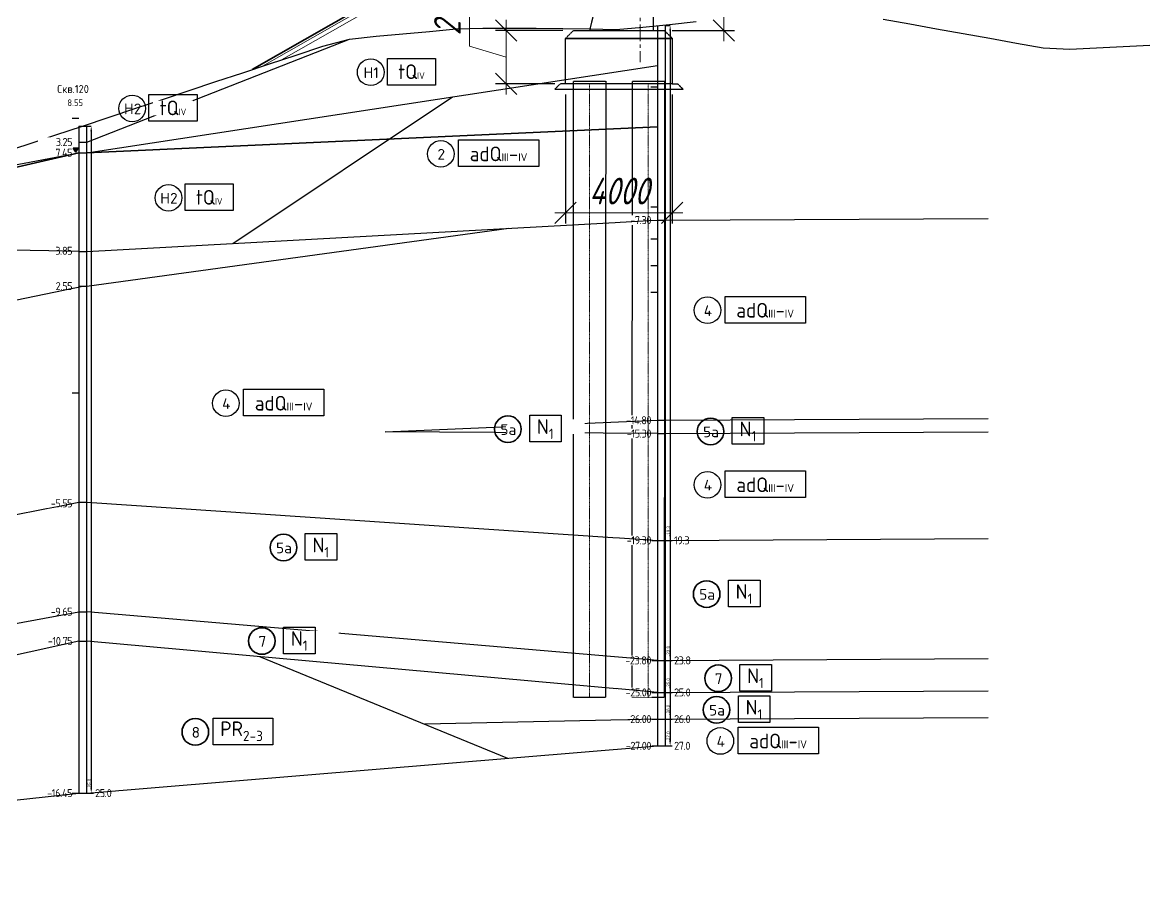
# Model space of a CAD drawing. Header units: millimetres. Extents: x 1864 to 10174863, y -4887456 to 5366151.
# Drawn here: x 9925765 to 9967856, y -20026 to 12431 of the extents above; entities that cross this region are included whole.
import ezdxf
from ezdxf.enums import TextEntityAlignment as Align

# ---------------------------------------------------------------- set-up
doc = ezdxf.new("R2010")
doc.units = ezdxf.units.MM
doc.linetypes.add('невидимая', pattern=[9.525, 6.35, -3.175])
doc.linetypes.add('осевая', pattern=[2, 1.25, -0.25, 0.25, -0.25])
for name, color, linetype, lineweight in [('1-Бетон', 106, 'Continuous', 35), ('ИС_Основная', 7, 'Continuous', 35), ('ИС_Ось', 3, 'осевая', 18), ('ИС_Размер', 3, 'Continuous', 18), ('ИС_Тонкая', 3, 'Continuous', 18), ('Штриховка', 2, 'Continuous', 5)]:
    doc.layers.add(name, color=color, linetype=linetype, lineweight=lineweight)
for name, color, linetype in [('geology', 250, 'Continuous'), ('Возрастные индексы', 1, 'Continuous'), ('Геология', 250, 'Continuous'), ('ИС_Невидимая', 4, 'невидимая'), ('Номера ИГЭ', 22, 'Continuous'), ('Отметки в скважинах', 7, 'Continuous'), ('Скважина', 170, 'Continuous'), ('Черный профиль', 3, 'Continuous')]:
    doc.layers.add(name, color=color, linetype=linetype)
doc.layers.add('Оси_Невидимые', color=5, linetype='Continuous', plot=False)
doc.layers.add('Помощь_Невидимый', color=7, linetype='Continuous', lineweight=30, plot=False)
doc.styles.add('0', font='isocpeur.ttf', dxfattribs={"width": 0.8, "oblique": 15})
doc.styles.get("Standard").update_dxf_attribs({"font": 'arial.ttf'})
doc.styles.add('Стандарт-геология', font='romant.shx', dxfattribs={"width": 0.9, "height": 2.5})
doc.dimstyles.new('М400нов', dxfattribs={"dimscale": 400, "dimtxt": 2.5, "dimasz": 2, "dimexe": 1, "dimexo": 1, "dimgap": 0.8, "dimtad": 1, "dimdec": 0, "dimzin": 0, "dimdsep": 46, "dimtxsty": '0', "dimblk": 'OBLIQUE', "dimcen": 0.09, "dimdle": 1, "dimclrd": 256, "dimclre": 256, "dimclrt": 256, "dimadec": 4, "dimazin": 0, "dimtfac": 1, "dimtdec": 0, "dimtmove": 1, "dimatfit": 2, "dimfxl": 1, "dimtolj": 1, "dimtzin": 0, "dimlwd": -1, "dimarcsym": 0})
doc.dimstyles.new('Скважина', dxfattribs={"dimtxt": 1.2, "dimasz": 2, "dimexe": 0, "dimexo": 0, "dimgap": 0.1, "dimtad": 1, "dimjust": 2, "dimtoh": 1, "dimdec": 1, "dimlfac": 0.1, "dimrnd": 0.1, "dimzin": 0, "dimdsep": 46, "dimtxsty": 'Standard', "dimcen": 0, "dimdle": 1.5, "dimadec": 1, "dimazin": 0, "dimtfac": 1, "dimtdec": 1, "dimtofl": 0, "dimtmove": 0, "dimatfit": 3, "dimfxl": 3, "dimtolj": 1, "dimtzin": 0, "dimarcsym": 0})

# ---------------------------------------------------------------- blocks, each defined once
blk = doc.blocks.new('_OBLIQUE')
at = {"color": 0, "linetype": 'ByBlock', "lineweight": -2}
blk.add_line((0.5, 0.5), (-0.5, -0.5), dxfattribs=at)
blk = doc.blocks.new('*D1013')
at = {"layer": 'Defpoints', "color": 0, "linetype": 'Continuous', "transparency": 16777216}
for p in [(9949671, 18133), (9949720, 12133), (9952051, 12133)]:
    blk.add_point(p, dxfattribs=at)
at = {"layer": 'ИС_Размер', "transparency": 16777216}
blk.add_line((9952051, 18533), (9952051, 11733), dxfattribs=at)
at = {"layer": 'ИС_Размер', "lineweight": -2, "transparency": 16777216}
for p, q in [((9950071, 18133), (9952451, 18133)), ((9950120, 12133), (9952451, 12133))]:
    blk.add_line(p, q, dxfattribs=at)
at = {"layer": 'ИС_Размер', "linetype": 'Continuous', "transparency": 16777216, "xscale": 800, "yscale": 800, "zscale": 800}
for p, rotation in [((9952051, 18133), 90), ((9952051, 12133), 270)]:
    blk.add_blockref('_OBLIQUE', p, dxfattribs=dict(at, rotation=rotation))
at = {"layer": 'ИС_Размер', "linetype": 'Continuous', "transparency": 16777216, "insert": (9951231, 15133), "char_height": 1000, "attachment_point": 5, "rotation": 90, "style": '0'}
blk.add_mtext('\\A1;6000', dxfattribs=at)
blk = doc.blocks.new('*D1016')
at = {"layer": 'Defpoints', "color": 0, "linetype": 'Continuous', "transparency": 16777216}
for p in [(9946420, 12133), (9943893, 10133), (9946120, 10133)]:
    blk.add_point(p, dxfattribs=at)
at = {"layer": 'ИС_Размер', "transparency": 16777216}
for p, q in [((9942513, 11547), (9942513, 14535)), ((9943893, 12533), (9943893, 9733)), ((9943893, 11133), (9942513, 11547))]:
    blk.add_line(p, q, dxfattribs=at)
at = {"layer": 'ИС_Размер', "lineweight": -2, "transparency": 16777216}
for p, q in [((9946020, 12133), (9943493, 12133)), ((9945720, 10133), (9943493, 10133))]:
    blk.add_line(p, q, dxfattribs=at)
at = {"layer": 'ИС_Размер', "linetype": 'Continuous', "transparency": 16777216, "xscale": 800, "yscale": 800, "zscale": 800}
for p, rotation in [((9943893, 12133), 90), ((9943893, 10133), 270)]:
    blk.add_blockref('_OBLIQUE', p, dxfattribs=dict(at, rotation=rotation))
at = {"layer": 'ИС_Размер', "linetype": 'Continuous', "transparency": 16777216, "insert": (9941693, 13041), "char_height": 1000, "attachment_point": 5, "rotation": 90, "style": '0'}
blk.add_mtext('\\A1;2000', dxfattribs=at)
blk = doc.blocks.new('*D1015')
at = {"layer": 'Defpoints', "color": 0, "linetype": 'Continuous', "transparency": 16777216}
for p in [(9946120, 10133), (9950120, 10133), (9950120, 5292)]:
    blk.add_point(p, dxfattribs=at)
at = {"layer": 'ИС_Размер', "lineweight": -2, "transparency": 16777216}
for p, q in [((9946120, 9733), (9946120, 4892)), ((9950120, 9733), (9950120, 4892))]:
    blk.add_line(p, q, dxfattribs=at)
at = {"layer": 'ИС_Размер', "transparency": 16777216}
blk.add_line((9945720, 5292), (9950520, 5292), dxfattribs=at)
at = {"layer": 'ИС_Размер', "linetype": 'Continuous', "transparency": 16777216, "xscale": 800, "yscale": 800, "zscale": 800, "rotation": 180}
blk.add_blockref('_OBLIQUE', (9946120, 5292), dxfattribs=at)
at = {"layer": 'ИС_Размер', "linetype": 'Continuous', "transparency": 16777216, "xscale": 800, "yscale": 800, "zscale": 800}
blk.add_blockref('_OBLIQUE', (9950120, 5292), dxfattribs=at)
at = {"layer": 'ИС_Размер', "linetype": 'Continuous', "transparency": 16777216, "insert": (9948120, 6112), "char_height": 1000, "attachment_point": 5, "style": '0'}
blk.add_mtext('\\A1;4000', dxfattribs=at)
blk = doc.blocks.new('*D1074')
at = {"layer": 'Defpoints', "color": 0, "transparency": 16777216}
for p in [(0, 90), (0, -160), (1.69, -160)]:
    blk.add_point(p, dxfattribs=at)
at = {"layer": 'Оси_Невидимые', "color": 0, "lineweight": -2, "transparency": 16777216}
for p, q in [((0, 90), (1.69, 90)), ((1.69, 88), (1.69, -158)), ((0, -160), (1.69, -160))]:
    blk.add_line(p, q, dxfattribs=at)
at = {"layer": 'Оси_Невидимые', "color": 0, "transparency": 16777216}
for points in [[(1.36, 88), (2.03, 88), (1.69, 90)], [(1.36, -158), (2.03, -158), (1.69, -160)]]:
    blk.add_solid(points, dxfattribs=at)
at = {"layer": 'Оси_Невидимые', "color": 0, "transparency": 16777216, "insert": (0.98, -156.23), "char_height": 1.2, "attachment_point": 5, "rotation": 90}
blk.add_mtext('\\A1;25.0', dxfattribs=at)
blk = doc.blocks.new('*U1061')
at = {"layer": 'Скважина'}
for p, q in [((-1.5, 0), (-1.5, -250)), ((1.5, -250), (1.5, 0)), ((-1.5, -250), (1.5, -250))]:
    blk.add_line(p, q, dxfattribs=at)
blk = doc.blocks.new('*D1070')
at = {"layer": 'Defpoints', "color": 0, "transparency": 16777216}
for p in [(0, -13), (0, -263), (1.69, -263)]:
    blk.add_point(p, dxfattribs=at)
at = {"layer": 'Оси_Невидимые', "color": 0, "lineweight": -2, "transparency": 16777216}
for p, q in [((0, -13), (1.69, -13)), ((1.69, -15), (1.69, -261)), ((0, -263), (1.69, -263))]:
    blk.add_line(p, q, dxfattribs=at)
at = {"layer": 'Оси_Невидимые', "color": 0, "transparency": 16777216}
for points in [[(1.36, -15), (2.03, -15), (1.69, -13)], [(1.36, -261), (2.03, -261), (1.69, -263)]]:
    blk.add_solid(points, dxfattribs=at)
at = {"layer": 'Оси_Невидимые', "color": 0, "transparency": 16777216, "insert": (0.98, -259.23), "char_height": 1.2, "attachment_point": 5, "rotation": 90}
blk.add_mtext('\\A1;25.0', dxfattribs=at)
blk = doc.blocks.new('A$C2FC637E1')
at = {"layer": 'Штриховка'}
h = blk.add_hatch(color=5, dxfattribs=at)
h.dxf.hatch_style = 1
h.paths.add_polyline_path([(2, 1.5), (1, 1.5), (0, 1.5), (1, 0)])
at = {"layer": 'Геология', "color": 5}
for points in [[(1, 1.5), (0, 1.5)], [(1, 0), (1, 0), (0, 1.5)], [(2, 1.5), (1, 1.5)], [(1, 0), (2, 1.5)]]:
    blk.add_lwpolyline(points, dxfattribs=at)
blk = doc.blocks.new('A$C79B84F9B')
at = {"layer": 'Возрастные индексы', "color": 250}
blk.add_lwpolyline([(11.62, 10.2), (41.78, 10.2), (41.78, 0.2), (11.62, 0.2)], close=True, dxfattribs=at)
at = {"layer": 'Номера ИГЭ', "color": 250, "style": 'Стандарт-геология'}
blk.add_text('4', height=4, dxfattribs=at).set_placement((5.17, 4.84), align=Align.MIDDLE)
at = {"layer": 'Возрастные индексы', "color": 250, "insert": (26.64, 4.99), "char_height": 3, "width": 29.5251, "attachment_point": 5, "style": 'Стандарт-геология', "bg_fill": 3, "box_fill_scale": 1, "bg_fill_color": 256, "bg_fill_transparency": 0}
blk.add_mtext('{\\H1.833x;аdQ}III{\\H1.833x;-}IV', dxfattribs=at)
at = {"color": 18, "true_color": 0x000000}
blk.add_circle((4.99, 4.99), 4.99, dxfattribs=at)
blk = doc.blocks.new('*D1072')
at = {"layer": 'Defpoints', "color": 0, "transparency": 16777216}
for p in [(0, 90), (0, -180), (1.69, -180)]:
    blk.add_point(p, dxfattribs=at)
at = {"layer": 'Оси_Невидимые', "color": 0, "lineweight": -2, "transparency": 16777216}
for p, q in [((0, 90), (1.69, 90)), ((1.69, 88), (1.69, -178)), ((0, -180), (1.69, -180))]:
    blk.add_line(p, q, dxfattribs=at)
at = {"layer": 'Оси_Невидимые', "color": 0, "transparency": 16777216}
for points in [[(1.36, 88), (2.03, 88), (1.69, 90)], [(1.36, -178), (2.03, -178), (1.69, -180)]]:
    blk.add_solid(points, dxfattribs=at)
at = {"layer": 'Оси_Невидимые', "color": 0, "transparency": 16777216, "insert": (0.98, -176.23), "char_height": 1.2, "attachment_point": 5, "rotation": 90}
blk.add_mtext('\\A1;27.0', dxfattribs=at)
blk = doc.blocks.new('*U1063')
at = {"layer": 'Скважина'}
for p, q in [((-1.5, 0), (-1.5, -270)), ((1.5, -270), (1.5, 0)), ((-1.5, -270), (1.5, -270))]:
    blk.add_line(p, q, dxfattribs=at)
blk = doc.blocks.new('A$C84e8bafe')
at = {"layer": 'Возрастные индексы', "color": 250}
blk.add_lwpolyline([(1162, 1020), (4178, 1020), (4178, 20), (1162, 20)], close=True, dxfattribs=at)
at = {"layer": 'Номера ИГЭ', "color": 250, "style": 'Стандарт-геология'}
blk.add_text('2', height=400, dxfattribs=at).set_placement((517, 484), align=Align.MIDDLE)
at = {"layer": 'Возрастные индексы', "color": 250, "insert": (2664, 499), "char_height": 300, "width": 2952.51, "attachment_point": 5, "style": 'Стандарт-геология', "bg_fill": 3, "box_fill_scale": 1, "bg_fill_color": 256, "bg_fill_transparency": 0}
blk.add_mtext('{\\H1.833x;аdQ}III{\\H1.833x;-}IV', dxfattribs=at)
at = {"color": 18, "true_color": 0x000000}
blk.add_circle((499, 499), 499, dxfattribs=at)
blk = doc.blocks.new('*D1092')
at = {"layer": 'Defpoints', "color": 0, "transparency": 16777216}
for p in [(0, 80), (0, -180), (1.69, -180)]:
    blk.add_point(p, dxfattribs=at)
at = {"layer": 'Оси_Невидимые', "color": 0, "lineweight": -2, "transparency": 16777216}
for p, q in [((0, 80), (1.69, 80)), ((1.69, 78), (1.69, -178)), ((0, -180), (1.69, -180))]:
    blk.add_line(p, q, dxfattribs=at)
at = {"layer": 'Оси_Невидимые', "color": 0, "transparency": 16777216}
for points in [[(1.36, 78), (2.03, 78), (1.69, 80)], [(1.36, -178), (2.03, -178), (1.69, -180)]]:
    blk.add_solid(points, dxfattribs=at)
at = {"layer": 'Оси_Невидимые', "color": 0, "transparency": 16777216, "insert": (0.98, -176.23), "char_height": 1.2, "attachment_point": 5, "rotation": 90}
blk.add_mtext('\\A1;26.0', dxfattribs=at)
blk = doc.blocks.new('*D1094')
at = {"layer": 'Defpoints', "color": 0, "transparency": 16777216}
for p in [(0, 70), (0, -180), (1.69, -180)]:
    blk.add_point(p, dxfattribs=at)
at = {"layer": 'Оси_Невидимые', "color": 0, "lineweight": -2, "transparency": 16777216}
for p, q in [((0, 70), (1.69, 70)), ((1.69, 68), (1.69, -178)), ((0, -180), (1.69, -180))]:
    blk.add_line(p, q, dxfattribs=at)
at = {"layer": 'Оси_Невидимые', "color": 0, "transparency": 16777216}
for points in [[(1.36, 68), (2.03, 68), (1.69, 70)], [(1.36, -178), (2.03, -178), (1.69, -180)]]:
    blk.add_solid(points, dxfattribs=at)
at = {"layer": 'Оси_Невидимые', "color": 0, "transparency": 16777216, "insert": (0.98, -176.23), "char_height": 1.2, "attachment_point": 5, "rotation": 90}
blk.add_mtext('\\A1;25.0', dxfattribs=at)
blk = doc.blocks.new('*D1102')
at = {"layer": 'Defpoints', "color": 0, "transparency": 16777216}
for p in [(0, 58), (0, -180), (1.69, -180)]:
    blk.add_point(p, dxfattribs=at)
at = {"layer": 'Оси_Невидимые', "color": 0, "lineweight": -2, "transparency": 16777216}
for p, q in [((0, 58), (1.69, 58)), ((1.69, 56), (1.69, -178)), ((0, -180), (1.69, -180))]:
    blk.add_line(p, q, dxfattribs=at)
at = {"layer": 'Оси_Невидимые', "color": 0, "transparency": 16777216}
for points in [[(1.36, 56), (2.03, 56), (1.69, 58)], [(1.36, -178), (2.03, -178), (1.69, -180)]]:
    blk.add_solid(points, dxfattribs=at)
at = {"layer": 'Оси_Невидимые', "color": 0, "transparency": 16777216, "insert": (0.98, -176.23), "char_height": 1.2, "attachment_point": 5, "rotation": 90}
blk.add_mtext('\\A1;23.8', dxfattribs=at)
blk = doc.blocks.new('*D1104')
at = {"layer": 'Defpoints', "color": 0, "transparency": 16777216}
for p in [(0, 13), (0, -180), (1.69, -180)]:
    blk.add_point(p, dxfattribs=at)
at = {"layer": 'Оси_Невидимые', "color": 0, "lineweight": -2, "transparency": 16777216}
for p, q in [((0, 13), (1.69, 13)), ((1.69, 11), (1.69, -178)), ((0, -180), (1.69, -180))]:
    blk.add_line(p, q, dxfattribs=at)
at = {"layer": 'Оси_Невидимые', "color": 0, "transparency": 16777216}
for points in [[(1.36, 11), (2.03, 11), (1.69, 13)], [(1.36, -178), (2.03, -178), (1.69, -180)]]:
    blk.add_solid(points, dxfattribs=at)
at = {"layer": 'Оси_Невидимые', "color": 0, "transparency": 16777216, "insert": (0.98, -176.3), "char_height": 1.2, "attachment_point": 5, "rotation": 90}
blk.add_mtext('\\A1;19.3', dxfattribs=at)
blk = doc.blocks.new('A$C41da21a2')
at = {"layer": 'Возрастные индексы', "color": 250, "insert": (1899, 499), "char_height": 300, "width": 2952.51, "attachment_point": 5, "style": 'Стандарт-геология', "bg_fill": 3, "box_fill_scale": 1, "bg_fill_color": 256, "bg_fill_transparency": 0}
blk.add_mtext('\\A1;{\\H1.833x;N\\H0.7x;\\S^ 1;}', dxfattribs=at)
at = {"color": 18, "true_color": 0x000000}
blk.add_circle((499, 499), 499, dxfattribs=at)
at = {"layer": 'Возрастные индексы', "color": 250}
blk.add_lwpolyline([(1315, 1020), (2501, 1020), (2501, 20), (1315, 20)], close=True, dxfattribs=at)
at = {"layer": 'Номера ИГЭ', "color": 250, "style": 'Стандарт-геология'}
blk.add_text('5а', height=400, dxfattribs=at).set_placement((517, 484), align=Align.MIDDLE)
blk = doc.blocks.new('A$C721D11AD')
at = {"layer": 'Возрастные индексы', "color": 250, "insert": (1899, 499), "char_height": 300, "width": 2952.51, "attachment_point": 5, "style": 'Стандарт-геология', "bg_fill": 3, "box_fill_scale": 1, "bg_fill_color": 256, "bg_fill_transparency": 0}
blk.add_mtext('\\A1;{\\H1.833x;N\\H0.7x;\\S^ 1;}', dxfattribs=at)
at = {"color": 18, "true_color": 0x000000}
blk.add_circle((499, 499), 499, dxfattribs=at)
at = {"layer": 'Возрастные индексы', "color": 250}
blk.add_lwpolyline([(1315, 1020), (2501, 1020), (2501, 20), (1315, 20)], close=True, dxfattribs=at)
at = {"layer": 'Номера ИГЭ', "color": 250, "style": 'Стандарт-геология'}
blk.add_text('7', height=400, dxfattribs=at).set_placement((517, 484), align=Align.MIDDLE)
blk = doc.blocks.new('A$C29696E8B')
at = {"color": 18, "true_color": 0x000000}
blk.add_circle((5, 5), 5, dxfattribs=at)
at = {"layer": 'Возрастные индексы', "color": 250, "insert": (20.27, 5.2), "char_height": 3, "width": 15, "attachment_point": 5, "style": 'Стандарт-геология', "bg_fill": 3, "box_fill_scale": 1, "bg_fill_color": 256, "bg_fill_transparency": 0}
blk.add_mtext('{\\H1.833x;tQ\\H0.4546x;IV}', dxfattribs=at)
at = {"layer": 'Номера ИГЭ', "color": 250, "style": 'Стандарт-геология'}
blk.add_text('Н1', height=4, dxfattribs=at).set_placement((5.16, 4.85), align=Align.MIDDLE)
at = {"layer": 'Возрастные индексы', "color": 250}
blk.add_lwpolyline([(11.27, 10.2), (29.29, 10.2), (29.29, 0.2), (11.27, 0.2)], close=True, dxfattribs=at)
blk = doc.blocks.new('A$C59180CC2')
at = {"color": 18, "true_color": 0x000000}
blk.add_circle((500, 500), 500, dxfattribs=at)
at = {"layer": 'Возрастные индексы', "color": 250, "insert": (2027, 520), "char_height": 300, "width": 1500, "attachment_point": 5, "style": 'Стандарт-геология', "bg_fill": 3, "box_fill_scale": 1, "bg_fill_color": 256, "bg_fill_transparency": 0}
blk.add_mtext('{\\H1.833x;tQ\\H0.4546x;IV}', dxfattribs=at)
at = {"layer": 'Номера ИГЭ', "color": 250, "style": 'Стандарт-геология'}
blk.add_text('Н2', height=400, dxfattribs=at).set_placement((516, 485), align=Align.MIDDLE)
at = {"layer": 'Возрастные индексы', "color": 250}
blk.add_lwpolyline([(1127, 1020), (2929, 1020), (2929, 20), (1127, 20)], close=True, dxfattribs=at)
blk = doc.blocks.new('A$C88f1db7f')
at = {"color": 18, "true_color": 0x000000}
blk.add_circle((4.99, 4.99), 4.99, dxfattribs=at)
at = {"layer": 'Возрастные индексы', "color": 250}
blk.add_lwpolyline([(11.62, 10.2), (34.07, 10.2), (34.07, 0.2), (11.62, 0.2)], close=True, dxfattribs=at)
at = {"layer": 'Номера ИГЭ', "color": 250, "style": 'Стандарт-геология'}
blk.add_text('8', height=4, dxfattribs=at).set_placement((5.17, 4.84), align=Align.MIDDLE)
at = {"layer": 'Возрастные индексы', "color": 250, "insert": (22.32, 5.24), "char_height": 3, "width": 9.0522, "attachment_point": 5, "style": 'Стандарт-геология', "bg_fill": 3, "box_fill_scale": 1, "bg_fill_color": 256, "bg_fill_transparency": 0}
blk.add_mtext('\\A1;{\\H1.833x;PR\\H0.7x;\\S^ 2-3;}', dxfattribs=at)
blk = doc.blocks.new('*U1073')
at = {"layer": 'Отметки в скважинах'}
for p, q in [((-5.5, -160), (-3, -160)), ((0, -160), (2.5, -160))]:
    blk.add_line(p, q, dxfattribs=at)
at = {"layer": 'Помощь_Невидимый', "color": 5, "lineweight": -3}
for p, q in [((-5.5, -10), (-3, -10)), ((0, -160), (2.5, -160))]:
    blk.add_line(p, q, dxfattribs=at)
at = {"layer": 'Оси_Невидимые'}
dim = blk.add_aligned_dim(p1=(0, 90), p2=(0, -160), distance=1.69, dimstyle='Скважина', dxfattribs=at)
dim.commit()
dim.dimension.update_dxf_attribs({"geometry": '*D1074', "text_midpoint": (0.98, -156.23)})
at = {"layer": 'Отметки в скважинах', "lineweight": 13, "insert": (3.15, -160), "char_height": 3, "width": 7.6116, "attachment_point": 4, "style": 'Стандарт-геология', "bg_fill": 3, "box_fill_scale": 1.1, "bg_fill_color": 256, "bg_fill_transparency": 0}
blk.add_mtext('{\\T0.9;25.0}', dxfattribs=at)
blk = doc.blocks.new('*U1069')
at = {"layer": 'Отметки в скважинах'}
for p, q in [((-5.5, -263), (-3, -263)), ((0, -263), (2.5, -263))]:
    blk.add_line(p, q, dxfattribs=at)
at = {"layer": 'Помощь_Невидимый', "color": 5, "lineweight": -3}
for p, q in [((-5.5, -10), (-3, -10)), ((0, -263), (2.5, -263))]:
    blk.add_line(p, q, dxfattribs=at)
at = {"layer": 'Оси_Невидимые'}
dim = blk.add_aligned_dim(p1=(0, -13), p2=(0, -263), distance=1.69, dimstyle='Скважина', dxfattribs=at)
dim.commit()
dim.dimension.update_dxf_attribs({"geometry": '*D1070', "text_midpoint": (0.98, -259.23)})
at = {"layer": 'Отметки в скважинах', "lineweight": 13, "insert": (3.15, -263), "char_height": 3, "width": 7.6116, "attachment_point": 4, "style": 'Стандарт-геология', "bg_fill": 3, "box_fill_scale": 1.1, "bg_fill_color": 256, "bg_fill_transparency": 0}
blk.add_mtext('{\\T0.9;25.0}', dxfattribs=at)
blk = doc.blocks.new('*U1071')
at = {"layer": 'Отметки в скважинах'}
for p, q in [((-5.5, -180), (-3, -180)), ((0, -180), (2.5, -180))]:
    blk.add_line(p, q, dxfattribs=at)
at = {"layer": 'Помощь_Невидимый', "color": 5, "lineweight": -3}
for p, q in [((-5.5, -10), (-3, -10)), ((0, -180), (2.5, -180))]:
    blk.add_line(p, q, dxfattribs=at)
at = {"layer": 'Оси_Невидимые'}
dim = blk.add_aligned_dim(p1=(0, 90), p2=(0, -180), distance=1.69, dimstyle='Скважина', dxfattribs=at)
dim.commit()
dim.dimension.update_dxf_attribs({"geometry": '*D1072', "text_midpoint": (0.98, -176.23)})
at = {"layer": 'Отметки в скважинах', "lineweight": 13, "insert": (3.15, -180), "char_height": 3, "width": 7.6116, "attachment_point": 4, "style": 'Стандарт-геология', "bg_fill": 3, "box_fill_scale": 1.1, "bg_fill_color": 256, "bg_fill_transparency": 0}
blk.add_mtext('{\\T0.9;27.0}', dxfattribs=at)
blk = doc.blocks.new('*U1091')
at = {"layer": 'Отметки в скважинах'}
for p, q in [((-5.5, -180), (-3, -180)), ((0, -180), (2.5, -180))]:
    blk.add_line(p, q, dxfattribs=at)
at = {"layer": 'Помощь_Невидимый', "color": 5, "lineweight": -3}
for p, q in [((-5.5, -10), (-3, -10)), ((0, -180), (2.5, -180))]:
    blk.add_line(p, q, dxfattribs=at)
at = {"layer": 'Оси_Невидимые'}
dim = blk.add_aligned_dim(p1=(0, 80), p2=(0, -180), distance=1.69, dimstyle='Скважина', dxfattribs=at)
dim.commit()
dim.dimension.update_dxf_attribs({"geometry": '*D1092', "text_midpoint": (0.98, -176.23)})
at = {"layer": 'Отметки в скважинах', "lineweight": 13, "insert": (3.15, -180), "char_height": 3, "width": 7.6116, "attachment_point": 4, "style": 'Стандарт-геология', "bg_fill": 3, "box_fill_scale": 1.1, "bg_fill_color": 256, "bg_fill_transparency": 0}
blk.add_mtext('{\\T0.9;26.0}', dxfattribs=at)
blk = doc.blocks.new('*U1093')
at = {"layer": 'Отметки в скважинах'}
for p, q in [((-5.5, -180), (-3, -180)), ((0, -180), (2.5, -180))]:
    blk.add_line(p, q, dxfattribs=at)
at = {"layer": 'Помощь_Невидимый', "color": 5, "lineweight": -3}
for p, q in [((-5.5, -10), (-3, -10)), ((0, -180), (2.5, -180))]:
    blk.add_line(p, q, dxfattribs=at)
at = {"layer": 'Оси_Невидимые'}
dim = blk.add_aligned_dim(p1=(0, 70), p2=(0, -180), distance=1.69, dimstyle='Скважина', dxfattribs=at)
dim.commit()
dim.dimension.update_dxf_attribs({"geometry": '*D1094', "text_midpoint": (0.98, -176.23)})
at = {"layer": 'Отметки в скважинах', "lineweight": 13, "insert": (3.15, -180), "char_height": 3, "width": 7.6116, "attachment_point": 4, "style": 'Стандарт-геология', "bg_fill": 3, "box_fill_scale": 1.1, "bg_fill_color": 256, "bg_fill_transparency": 0}
blk.add_mtext('{\\T0.9;25.0}', dxfattribs=at)
blk = doc.blocks.new('*U1101')
at = {"layer": 'Отметки в скважинах'}
for p, q in [((-5.5, -180), (-3, -180)), ((0, -180), (2.5, -180))]:
    blk.add_line(p, q, dxfattribs=at)
at = {"layer": 'Помощь_Невидимый', "color": 5, "lineweight": -3}
for p, q in [((-5.5, -10), (-3, -10)), ((0, -180), (2.5, -180))]:
    blk.add_line(p, q, dxfattribs=at)
at = {"layer": 'Оси_Невидимые'}
dim = blk.add_aligned_dim(p1=(0, 58), p2=(0, -180), distance=1.69, dimstyle='Скважина', dxfattribs=at)
dim.commit()
dim.dimension.update_dxf_attribs({"geometry": '*D1102', "text_midpoint": (0.98, -176.23)})
at = {"layer": 'Отметки в скважинах', "lineweight": 13, "insert": (3.15, -180), "char_height": 3, "width": 7.6116, "attachment_point": 4, "style": 'Стандарт-геология', "bg_fill": 3, "box_fill_scale": 1.1, "bg_fill_color": 256, "bg_fill_transparency": 0}
blk.add_mtext('{\\T0.9;23.8}', dxfattribs=at)
blk = doc.blocks.new('*U1103')
at = {"layer": 'Отметки в скважинах'}
for p, q in [((-5.5, -180), (-3, -180)), ((0, -180), (2.5, -180))]:
    blk.add_line(p, q, dxfattribs=at)
at = {"layer": 'Помощь_Невидимый', "color": 5, "lineweight": -3}
for p, q in [((-5.5, -10), (-3, -10)), ((0, -180), (2.5, -180))]:
    blk.add_line(p, q, dxfattribs=at)
at = {"layer": 'Оси_Невидимые'}
dim = blk.add_aligned_dim(p1=(0, 13), p2=(0, -180), distance=1.69, dimstyle='Скважина', dxfattribs=at)
dim.commit()
dim.dimension.update_dxf_attribs({"geometry": '*D1104', "text_midpoint": (0.98, -176.3)})
at = {"layer": 'Отметки в скважинах', "lineweight": 13, "insert": (3.15, -180), "char_height": 3, "width": 7.6116, "attachment_point": 4, "style": 'Стандарт-геология', "bg_fill": 3, "box_fill_scale": 1.1, "bg_fill_color": 256, "bg_fill_transparency": 0}
blk.add_mtext('{\\T0.9;19.3}', dxfattribs=at)
blk = doc.blocks.new('нов геол')
at = {"layer": 'geology'}
blk.add_lwpolyline([(8640499, 403763), (8649790, 399954)], dxfattribs=at)
at = {"color": 6, "linetype": 'Continuous'}
blk.add_blockref('A$C721D11AD', (8657185, 402451), dxfattribs=at)
at = {"layer": 'geology'}
blk.add_blockref('A$C84e8bafe', (8646790, 422104), dxfattribs=at)
at = {"layer": 'Геология', "color": 18, "true_color": 0x000000, "xscale": 100, "yscale": 100, "zscale": 100}
for p in [(8656783, 416243), (8638734, 412760)]:
    blk.add_blockref('A$C79B84F9B', p, dxfattribs=at)
at = {"layer": 'Скважина', "color": 0, "xscale": 100, "yscale": 100, "zscale": 100}
blk.add_blockref('*U1073', (8634019, 414646), dxfattribs=at)
at = {"layer": 'Скважина', "color": 0, "style": 'Стандарт-геология', "width": 0.9}
blk.add_text('Скв.120', height=300, dxfattribs=at).set_placement((8633507, 424885), align=Align.CENTER)
at = {"layer": 'Скважина', "color": 0, "lineweight": 13, "style": 'Стандарт-геология', "width": 0.9}
blk.add_text('8.55', height=250, dxfattribs=at).set_placement((8633882, 424644), align=Align.TOP_RIGHT)
at = {"layer": 'geology'}
blk.add_line((8639496, 419247), (8647723, 424743), dxfattribs=at)
at = {"layer": 'Геология', "color": 18, "true_color": 0x000000, "flags": 128}
blk.add_lwpolyline([(8633719, 423646), (8634019, 423646)], dxfattribs=at)
at = {"layer": '1-Бетон', "color": 6}
blk.add_blockref('A$C41da21a2', (8657126, 401271), dxfattribs=at)
at = {"layer": 'geology', "color": 5, "xscale": 100, "yscale": 100, "zscale": 100}
blk.add_blockref('*U1061', (8633869, 423646), dxfattribs=at)
at = {"layer": 'Скважина', "color": 0, "xscale": 100, "yscale": 100, "zscale": 100}
blk.add_blockref('*U1071', (8655716, 418420), dxfattribs=at)
at = {"layer": 'Отметки в скважинах', "color": 0, "lineweight": 13, "char_height": 300, "width": 1241.03, "attachment_point": 6, "style": 'Стандарт-геология', "bg_fill": 3, "box_fill_scale": 1.1, "bg_fill_color": 256, "bg_fill_transparency": 0}
for s, insert in [('{\\T0.9;7.45}', (8633469, 422646)), ('{\\T0.9;2.55}', (8633469, 417646)), ('{\\T0.9;-16.45}', (8633469, 398646))]:
    blk.add_mtext(s, dxfattribs=dict(at, insert=insert))
at = {"layer": 'geology'}
blk.add_lwpolyline([(8655716, 420120), (8667805, 420186)], dxfattribs=at)
at = {"layer": 'Геология', "color": 18, "true_color": 0x000000, "flags": 128}
for points in [[(8655416, 420120), (8655716, 420120)], [(8655416, 412620), (8655716, 412620)], [(8655416, 412120), (8655716, 412120)], [(8655416, 408120), (8655716, 408120)], [(8655416, 403620), (8655716, 403620)], [(8655416, 402420), (8655716, 402420)], [(8655416, 401420), (8655716, 401420)]]:
    blk.add_lwpolyline(points, dxfattribs=at)
at = {"layer": 'geology', "color": 5, "xscale": 100, "yscale": 100, "zscale": 100}
blk.add_blockref('*U1063', (8655566, 427420), dxfattribs=at)
at = {"layer": 'geology', "color": 6}
blk.add_blockref('A$C59180CC2', (8636583, 420455), dxfattribs=at)
at = {"layer": 'Геология', "color": 18, "true_color": 0x000000, "xscale": 100, "yscale": 100, "zscale": 100}
blk.add_blockref('A$C79B84F9B', (8657267, 400102), dxfattribs=at)
at = {"layer": 'Отметки в скважинах', "color": 0, "lineweight": 13, "char_height": 300, "width": 1241.03, "attachment_point": 6, "style": 'Стандарт-геология', "bg_fill": 3, "box_fill_scale": 1.1, "bg_fill_color": 256, "bg_fill_transparency": 0}
for s, insert in [('{\\T0.9;3.25}', (8633469, 423046)), ('{\\T0.9;-27.00}', (8655166, 400420))]:
    blk.add_mtext(s, dxfattribs=dict(at, insert=insert))
at = {"layer": 'Скважина', "color": 0, "xscale": 100, "yscale": 100, "zscale": 100}
for name, p in [('*U1091', (8655716, 419420)), ('*U1069', (8634019, 424946))]:
    blk.add_blockref(name, p, dxfattribs=at)
at = {"layer": 'geology'}
for p, q in [((8634019, 423046), (8643865, 426907)), ((8634019, 417646), (8649845, 419815)), ((8600879, 410876), (8633869, 417646))]:
    blk.add_line(p, q, dxfattribs=at)
blk.add_lwpolyline([(8655716, 401420), (8667805, 401486)], dxfattribs=at)
at = {"layer": 'geology', "color": 6}
blk.add_lwpolyline([(8503260, 397476), (8531811, 396703), (8532111, 396703), (8548961, 400706), (8549261, 400706), (8564845, 395662), (8565145, 395662), (8600579, 395076), (8600879, 395071), (8633719, 398646), (8634019, 398646), (8655416, 400420)], dxfattribs=at)
at = {"layer": 'Геология', "color": 18, "true_color": 0x000000, "flags": 128}
for points in [[(8633719, 423046), (8634019, 423046)], [(8633719, 422646), (8634019, 422646)], [(8633719, 418946), (8634019, 418946)], [(8633719, 417646), (8634019, 417646)], [(8633719, 409546), (8634019, 409546)], [(8633719, 405446), (8634019, 405446)], [(8633719, 404346), (8634019, 404346)]]:
    blk.add_lwpolyline(points, dxfattribs=at)
at = {"layer": 'geology', "xscale": 100, "yscale": 100, "zscale": 100}
blk.add_blockref('A$C2FC637E1', (8633509, 422664), dxfattribs=at)
at = {"layer": 'Скважина', "color": 0, "xscale": 100, "yscale": 100, "zscale": 100}
blk.add_blockref('*U1093', (8655716, 420420), dxfattribs=at)
at = {"layer": 'Отметки в скважинах', "color": 0, "lineweight": 13, "char_height": 300, "width": 1241.03, "attachment_point": 6, "style": 'Стандарт-геология', "bg_fill": 3, "box_fill_scale": 1.1, "bg_fill_color": 256, "bg_fill_transparency": 0}
for s, insert in [('{\\T0.9;3.85}', (8633469, 418972)), ('{\\T0.9;-5.55}', (8633469, 409508)), ('{\\T0.9;-26.00}', (8655166, 401420))]:
    blk.add_mtext(s, dxfattribs=dict(at, insert=insert))
at = {"layer": 'geology'}
for p, q in [((8633719, 418946), (8608267, 419463)), ((8600879, 403076), (8633719, 409546)), ((8655416, 401420), (8646690, 401225))]:
    blk.add_line(p, q, dxfattribs=at)
for points in [[(8600879, 417476), (8605459, 418819), (8609375, 419718), (8612730, 420488), (8614699, 420712), (8618757, 420818), (8623298, 420741), (8626443, 421274), (8633719, 422646)], [(8655716, 402420), (8667805, 402486)]]:
    blk.add_lwpolyline(points, dxfattribs=at)
at = {"layer": 'ИС_Основная', "color": 146, "linetype": 'Continuous', "true_color": 0x105689}
blk.add_lwpolyline([(8600879, 415076), (8633719, 422646)], dxfattribs=at)
at = {"linetype": 'Continuous', "xscale": 100, "yscale": 100, "zscale": 100}
blk.add_blockref('A$C88f1db7f', (8637591, 400441), dxfattribs=at)
at = {"layer": 'Скважина', "color": 0, "xscale": 100, "yscale": 100, "zscale": 100}
blk.add_blockref('*U1101', (8655716, 421620), dxfattribs=at)
at = {"layer": 'Отметки в скважинах', "color": 0, "lineweight": 13, "insert": (8655166, 402420), "char_height": 300, "width": 1241.03, "attachment_point": 6, "style": 'Стандарт-геология', "bg_fill": 3, "box_fill_scale": 1.1, "bg_fill_color": 256, "bg_fill_transparency": 0}
blk.add_mtext('{\\T0.9;-25.00}', dxfattribs=at)
at = {"layer": 'geology'}
blk.add_lwpolyline([(8655716, 403620), (8667805, 403686)], dxfattribs=at)
at = {"layer": '1-Бетон', "color": 6}
blk.add_blockref('A$C41da21a2', (8656754, 405608), dxfattribs=at)
at = {"layer": 'Скважина', "color": 0, "xscale": 100, "yscale": 100, "zscale": 100}
blk.add_blockref('*U1103', (8655716, 426120), dxfattribs=at)
at = {"layer": 'Отметки в скважинах', "color": 0, "lineweight": 13, "char_height": 300, "width": 1241.03, "attachment_point": 6, "style": 'Стандарт-геология', "bg_fill": 3, "box_fill_scale": 1.1, "bg_fill_color": 256, "bg_fill_transparency": 0}
for s, insert in [('{\\T0.9;-9.65}', (8633469, 405446)), ('{\\T0.9;-10.75}', (8633469, 404346)), ('{\\T0.9;-23.80}', (8655166, 403620))]:
    blk.add_mtext(s, dxfattribs=dict(at, insert=insert))
at = {"layer": 'geology'}
for p, q in [((8634019, 422646), (8655416, 425920)), ((8655416, 403620), (8634019, 405446)), ((8655416, 402420), (8634019, 404346))]:
    blk.add_line(p, q, dxfattribs=at)
for points in [[(8655716, 408120), (8667805, 408186)], [(8600879, 399376), (8633719, 405446)], [(8633719, 404346), (8600879, 397076)]]:
    blk.add_lwpolyline(points, dxfattribs=at)
at = {"layer": 'ИС_Основная', "color": 146, "linetype": 'Continuous', "true_color": 0x105689}
blk.add_line((8634019, 422646), (8655416, 423620), dxfattribs=at)
at = {"layer": '1-Бетон', "color": 6}
blk.add_blockref('A$C41da21a2', (8656900, 411700), dxfattribs=at)
at = {"layer": 'Геология', "color": 18, "true_color": 0x000000, "xscale": 100, "yscale": 100, "zscale": 100}
blk.add_blockref('A$C79B84F9B', (8656783, 409704), dxfattribs=at)
at = {"layer": 'Отметки в скважинах', "color": 0, "lineweight": 13, "char_height": 300, "width": 1241.03, "attachment_point": 6, "style": 'Стандарт-геология', "bg_fill": 3, "box_fill_scale": 1.1, "bg_fill_color": 256, "bg_fill_transparency": 0}
for s, insert in [('{\\T0.9;-7.30}', (8655166, 420120)), ('{\\T0.9;-15.30}', (8655166, 412120)), ('{\\T0.9;-19.30}', (8655166, 408120))]:
    blk.add_mtext(s, dxfattribs=dict(at, insert=insert))
at = {"layer": 'geology'}
for p, q in [((8634019, 418946), (8655416, 420120)), ((8634019, 409546), (8655416, 408120))]:
    blk.add_line(p, q, dxfattribs=at)
for points in [[(8655716, 412620), (8667805, 412686)], [(8655416, 412120), (8645200, 412188)], [(8655716, 412120), (8667805, 412186)]]:
    blk.add_lwpolyline(points, dxfattribs=at)
at = {"color": 6, "linetype": 'Continuous'}
blk.add_blockref('A$C721D11AD', (8640085, 403849), dxfattribs=at)
at = {"layer": 'geology', "color": 6}
blk.add_blockref('A$C59180CC2', (8635225, 423806), dxfattribs=at)
at = {"layer": 'Геология', "color": 18, "true_color": 0x000000, "xscale": 100, "yscale": 100, "zscale": 100}
blk.add_blockref('A$C29696E8B', (8644163, 425162), dxfattribs=at)
at = {"layer": 'Отметки в скважинах', "color": 0, "lineweight": 13, "insert": (8655166, 412620), "char_height": 300, "width": 1241.03, "attachment_point": 6, "style": 'Стандарт-геология', "bg_fill": 3, "box_fill_scale": 1.1, "bg_fill_color": 256, "bg_fill_transparency": 0}
blk.add_mtext('{\\T0.9;-14.80}', dxfattribs=at)
at = {"layer": 'geology'}
blk.add_lwpolyline([(8645200, 412188), (8655416, 412620)], dxfattribs=at)
at = {"layer": '1-Бетон', "color": 6}
blk.add_blockref('A$C41da21a2', (8640895, 407352), dxfattribs=at)
blk.add_blockref('A$C41da21a2', (8649305, 411787), dxfattribs=at)

msp = doc.modelspace()

# ---------------------------------------------------------------- linework, layer by layer
at = {"layer": 'ИС_Невидимая', "ltscale": 0.3}
for points in [[(9948420.3, 18128.8), (9947020.6, 12133.4), (9949420.6, 12133.4), (9949420.1, 18133.4), (9948420.3, 18133.4)], [(9946120.5, 10133.4), (9945920.5, 10133.4), (9945719.3, 9932.2)], [(9950120.1, 10133.4), (9950320.1, 10133.2), (9950520.7, 9932.3)], [(9945720.3, 9932.3), (9950520.7, 9932.3)]]:
    msp.add_lwpolyline(points, dxfattribs=at)
for points in [[(9950120.5, 11833.4), (9946120.5, 11833.4), (9946420.4, 12133.4), (9949820.9, 12133.4)], [(9950120.5, 10133.4), (9946120.5, 10133.4), (9946120.5, 11833.4), (9950120.5, 11833.4)], [(9946422.8, 10233.4), (9947622.8, 10233.4), (9947620.3, -12866.6), (9946420.3, -12866.6)], [(9948622.8, 10233.4), (9949822.8, 10233.4), (9949820.3, -12866.6), (9948620.3, -12866.6)]]:
    msp.add_lwpolyline(points, close=True, dxfattribs=at)
at = {"layer": 'ИС_Основная'}
msp.add_lwpolyline([(9934372.6, 10663.4), (9942356.7, 15225.8), (9947587.6, 18713), (9949464.6, 18713)], dxfattribs=at)
at = {"layer": 'ИС_Ось', "ltscale": 500}
msp.add_lwpolyline([(9948920.2, 19355.9), (9948919.9, 10948.8)], dxfattribs=at)
at = {"layer": 'ИС_Тонкая'}
for points in [[(9934757.8, 10791.4), (9942398.8, 15157.7), (9947611.8, 18633), (9948087.6, 18633)], [(9935479.6, 11031.1), (9942477.7, 15030), (9947657.2, 18483), (9948087.6, 18483)]]:
    msp.add_lwpolyline(points, dxfattribs=at)
at = {"layer": 'Черный профиль', "linetype": 'Continuous', "flags": 128}
for points in [[(9925018.1, 7561.2), (9926018.1, 7879.2), (9927018.1, 8213.4), (9928018.1, 8547.2), (9929018.1, 8880.9), (9930018.1, 9214.3), (9931018.1, 9547.5), (9932018.1, 9880.4), (9933018.1, 10213.1), (9934018.1, 10545.6), (9935018.1, 10877.9), (9936018.1, 11209.8), (9937018.1, 11541.6), (9938018.1, 11810.2), (9939018.1, 11917), (9940018.1, 12008.2), (9941018.1, 12097.9), (9942018.1, 12185.6), (9943018.1, 12223), (9944018.1, 12221.7), (9945018.1, 12219.5), (9946018.1, 12209.4), (9947018.1, 12194), (9948018.1, 12173), (9949018.1, 12251.8), (9950018.1, 12353.5), (9951018.1, 12462.4)], [(9958018.1, 12557.8), (9959018.1, 12377.9), (9960018.1, 12197.6), (9961018.1, 12016.8), (9962018.1, 11836.4), (9963018.1, 11656.3), (9964018.1, 11481.8), (9965018.1, 11434.8), (9966018.1, 11484.5), (9967018.1, 11534.2), (9968018.1, 11583.8)]]:
    msp.add_lwpolyline(points, dxfattribs=at)

# ---------------------------------------------------------------- dimensions: what is measured, and where the dimension line sits
at = {"layer": 'ИС_Размер', "linetype": 'Continuous'}
for base, p1, p2, picture, middle in [((9952051.3, 12133.4), (9949670.5, 18133.4), (9949719.9, 12133.4), '*D1013', (9951231.3, 15133.4)), ((9943893.5, 10133.4), (9946420.4, 12133.4), (9946120.5, 10133.4), '*D1016', (9941693.5, 11867.4))]:
    dim = msp.add_linear_dim(base=base, p1=p1, p2=p2, angle=90, dimstyle='М400нов', dxfattribs=at)
    dim.commit()
    dim.dimension.update_dxf_attribs({"geometry": picture, "text_midpoint": middle})
dim = msp.add_linear_dim(base=(9950120.5, 5291.6), p1=(9946120.5, 10133.4), p2=(9950120.5, 10133.4), dimstyle='М400нов', override={"dimrnd": 5}, dxfattribs=at)
dim.commit()
dim.dimension.update_dxf_attribs({"geometry": '*D1015', "text_midpoint": (9948120.5, 6111.6)})

# ---------------------------------------------------------------- next in the draw order: block references
at = {"layer": '1-Бетон'}
msp.add_blockref('нов геол', (1294154.2, -415097.2), dxfattribs=at)

# ---------------------------------------------------------------- next in the draw order: linework, layer by layer
at = {"layer": 'ИС_Ось'}
for points in [[(9947020.3, 10133.4), (9947020.3, -12866.6)], [(9949220.3, 10133.4), (9949220.3, -12866.6)]]:
    msp.add_lwpolyline(points, dxfattribs=at)

doc.saveas('drawing.dxf')
